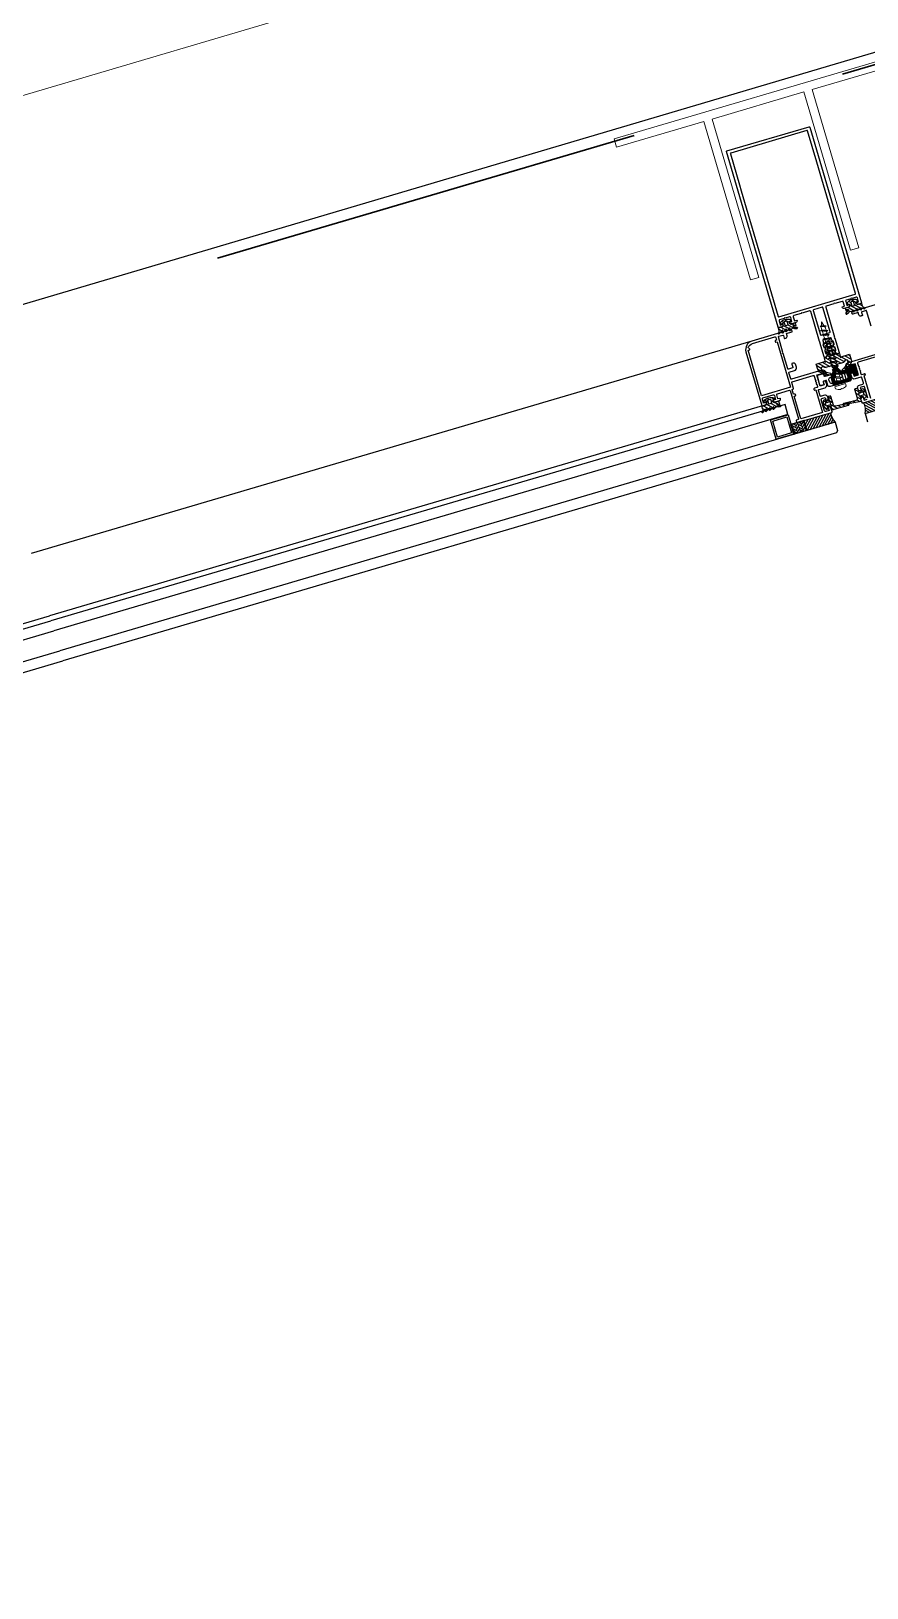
# Model space of a CAD drawing. Header units: millimetres. Extents: x 62878 to 70819, y -67946 to -61850.
# Drawn here: x 64755.7 to 64803.8, y -67038.5 to -66948.9 of the extents above; entities that cross this region are included whole.
import ezdxf

# ---------------------------------------------------------------- set-up
doc = ezdxf.new("R2010")
doc.units = ezdxf.units.MM
doc.linetypes.add('HIDDEN', pattern=[0.375, 0.25, -0.125])
for name, color, linetype, lineweight in [('Dog_dos_yeni', 63, 'Continuous', 5), ('DOGRAMA', 171, 'Continuous', 0), ('DUVAR-yeni', 3, 'Continuous', 30), ('GOR-2', 152, 'Continuous', 20)]:
    doc.layers.add(name, color=color, linetype=linetype, lineweight=lineweight)
pattern_1 = [(151.42666, (64712.52257, -66983.06733), (0.07592747, 0.13941514), [])]

# ---------------------------------------------------------------- blocks, each defined once
blk = doc.blocks.new('a2we')
at = {"lineweight": 5, "ltscale": 0.5}
for p, q in [((-198.11, -420.11), (-197.11, -419.74)), ((-194.92, -421.4), (-198.11, -420.11)), ((-193.92, -421.04), (-198.11, -420.11)), ((-197.57, -417.61), (-196.57, -417.24)), ((-194.16, -418.26), (-197.57, -417.61)), ((-195.16, -418.63), (-197.57, -417.61)), ((-197.11, -419.74), (-197.11, -418.43)), ((-197.11, -419.74), (-193.92, -421.04)), ((-197.11, -419.74), (-193.92, -421.04)), ((-197.11, -422.3), (-197.11, -420.51)), ((-196.89, -417.9), (-197.1, -418.34)), ((-196.01, -415.29), (-196.59, -417.25)), ((-196.57, -417.24), (-194.16, -418.26)), ((-196.01, -415.29), (-195.46, -417.71)), ((-194.16, -418.26), (-195.16, -418.63)), ((-195.16, -418.63), (-194.93, -419.3)), ((-194.92, -420.63), (-194.92, -419.36)), ((-193.92, -421.04), (-194.92, -421.4)), ((-198.11, -422.66), (-197.11, -422.3)), ((-194.92, -423.96), (-198.11, -422.66)), ((-193.92, -423.59), (-198.11, -422.66)), ((-198.11, -425.21), (-197.11, -424.85)), ((-194.92, -426.51), (-198.11, -425.21)), ((-193.92, -426.15), (-198.11, -425.21)), ((-198.11, -427.67), (-197.11, -427.31)), ((-194.92, -428.97), (-198.11, -427.67)), ((-193.92, -428.6), (-198.11, -427.67)), ((-198.11, -429.92), (-197.11, -429.56)), ((-194.92, -431.22), (-198.11, -429.92)), ((-193.92, -430.86), (-198.11, -429.92)), ((-197.11, -422.3), (-193.92, -423.59)), ((-197.11, -422.3), (-193.92, -423.59)), ((-197.11, -424.85), (-197.11, -423.07)), ((-197.11, -424.85), (-193.92, -426.15)), ((-197.11, -424.85), (-193.92, -426.15)), ((-197.11, -427.31), (-197.11, -425.62)), ((-197.11, -427.31), (-193.92, -428.6)), ((-197.11, -427.31), (-193.92, -428.6)), ((-197.11, -429.56), (-197.11, -428.02)), ((-197.11, -429.56), (-193.92, -430.86)), ((-197.11, -429.56), (-193.92, -430.86)), ((-194.92, -423.19), (-194.92, -421.4)), ((-193.92, -423.59), (-194.92, -423.96)), ((-194.92, -425.74), (-194.92, -423.96)), ((-193.92, -426.15), (-194.92, -426.51)), ((-194.92, -428.2), (-194.92, -426.51)), ((-193.92, -428.6), (-194.92, -428.97)), ((-194.92, -430.45), (-194.92, -428.97)), ((-198.11, -432.18), (-197.11, -431.81)), ((-194.92, -433.47), (-198.11, -432.18)), ((-193.92, -433.11), (-198.11, -432.18)), ((-198.11, -434.43), (-197.11, -434.07)), ((-194.92, -435.73), (-198.11, -434.43)), ((-193.92, -435.36), (-198.11, -434.43)), ((-198.11, -436.73), (-197.11, -436.36)), ((-194.92, -438.03), (-198.11, -436.73)), ((-193.92, -437.66), (-198.11, -436.73)), ((-198.11, -439.03), (-197.11, -438.66)), ((-197.11, -431.81), (-197.11, -430.28)), ((-197.11, -431.81), (-193.92, -433.11)), ((-197.11, -431.81), (-193.92, -433.11)), ((-197.11, -434.07), (-197.11, -432.53)), ((-197.11, -434.07), (-193.92, -435.36)), ((-197.11, -434.07), (-193.92, -435.36)), ((-197.11, -436.36), (-197.11, -434.79)), ((-197.11, -436.36), (-193.92, -437.66)), ((-197.11, -436.36), (-193.92, -437.66)), ((-197.11, -438.66), (-197.11, -437.13)), ((-197.11, -438.66), (-193.92, -439.96)), ((-197.11, -438.66), (-193.92, -439.96)), ((-193.92, -430.86), (-194.92, -431.22)), ((-194.92, -432.7), (-194.92, -431.22)), ((-193.92, -433.11), (-194.92, -433.47)), ((-194.92, -434.96), (-194.92, -433.47)), ((-193.92, -435.36), (-194.92, -435.73)), ((-194.92, -437.26), (-194.92, -435.73)), ((-193.92, -437.66), (-194.92, -438.03)), ((-194.92, -439.55), (-194.92, -438.03)), ((-194.92, -440.32), (-198.11, -439.03)), ((-193.92, -439.96), (-198.11, -439.03)), ((-198.11, -441.32), (-197.11, -440.96)), ((-194.92, -442.62), (-198.11, -441.32)), ((-193.92, -442.26), (-198.11, -441.32)), ((-198.11, -443.62), (-197.11, -443.25)), ((-194.92, -444.91), (-198.11, -443.62)), ((-193.92, -444.55), (-198.11, -443.62)), ((-198.11, -445.92), (-197.11, -445.55)), ((-193.92, -446.85), (-198.11, -445.92)), ((-194.92, -447.22), (-198.11, -445.92)), ((-197.11, -447.85), (-198.11, -448.22)), ((-197.11, -440.96), (-197.11, -439.43)), ((-197.11, -440.96), (-193.92, -442.26)), ((-197.11, -443.25), (-197.11, -441.73)), ((-197.11, -443.25), (-193.92, -444.55)), ((-197.11, -445.55), (-197.11, -444.02)), ((-197.11, -445.55), (-193.92, -446.85)), ((-197.11, -445.55), (-193.92, -446.85)), ((-197.11, -447.85), (-197.11, -446.32)), ((-193.92, -449.15), (-197.11, -447.85)), ((-193.92, -439.96), (-194.92, -440.32)), ((-194.92, -441.85), (-194.92, -440.32)), ((-193.92, -442.26), (-194.92, -442.62)), ((-194.92, -444.15), (-194.92, -442.62)), ((-193.92, -444.55), (-194.92, -444.91)), ((-194.92, -446.45), (-194.92, -444.91)), ((-193.92, -446.85), (-194.92, -447.22)), ((-194.92, -448.75), (-194.92, -447.22)), ((-192.8, -453.29), (-199.23, -453.29)), ((-199.23, -454.58), (-199.23, -453.29)), ((-194.92, -449.52), (-198.11, -448.22)), ((-198.11, -448.22), (-193.92, -449.15)), ((-198.11, -450.52), (-197.11, -450.15)), ((-194.92, -451.82), (-198.11, -450.52)), ((-193.92, -451.45), (-198.11, -450.52)), ((-197.11, -450.15), (-197.11, -448.62)), ((-197.11, -450.15), (-193.92, -451.45)), ((-197.11, -453.29), (-197.11, -450.92)), ((-193.92, -449.15), (-194.92, -449.52)), ((-194.92, -451.05), (-194.92, -449.52)), ((-193.92, -451.45), (-194.92, -451.82)), ((-194.92, -453.29), (-194.92, -451.82)), ((-192.8, -454.58), (-192.8, -453.29))]:
    blk.add_line(p, q, dxfattribs=at)
blk.add_lwpolyline([(-196.47, -455.66), (-196.11, -455.4), (-195.92, -455.4), (-195.56, -455.66)], dxfattribs=at)
for centre, radius, start, end in [((-196.91, -418.43), 0.2, 155.32512, 180), ((-195.12, -419.36), 0.2, 0, 19.11162), ((-195.66, -449.53), 6.19, 234.75731, 262.49049), ((-196.37, -449.53), 6.19, 277.50951, 305.24269)]:
    blk.add_arc(centre, radius, start, end, dxfattribs=at)

msp = doc.modelspace()

# ---------------------------------------------------------------- hatches: boundary and pattern name
at = {"layer": 'DOGRAMA', "lineweight": -2}
h = msp.add_hatch(dxfattribs=at)
h.set_pattern_fill('ANSI31', color=256, scale=0.05, angle=343.50578, style=0)
h.set_pattern_definition(pattern_1)
edge = h.paths.add_edge_path()
edge.add_arc((64803.68, -66964.69), 0.1, 196.42666, 236.42666, ccw=False)
edge.add_line((64803.584, -66964.718), (64803.535, -66964.552))
edge.add_line((64803.535, -66964.552), (64803.324, -66964.614))
edge.add_arc((64803.296, -66964.518), 0.1, 196.42666, 286.42666, ccw=False)
edge.add_line((64803.2, -66964.547), (64803.183, -66964.489))
edge.add_line((64803.183, -66964.489), (64803.298, -66964.455))
edge.add_line((64803.298, -66964.455), (64803.269, -66964.359))
edge.add_arc((64803.095, -66964.828), 0.5, 69.55676, 143.29656)
edge.add_line((64802.694, -66964.529), (64802.722, -66964.625))
edge.add_line((64802.722, -66964.625), (64802.837, -66964.591))
edge.add_line((64802.837, -66964.591), (64802.854, -66964.648))
edge.add_arc((64802.758, -66964.677), 0.1, -73.57334, 16.42666, ccw=False)
edge.add_line((64802.787, -66964.773), (64802.576, -66964.835))
edge.add_line((64802.576, -66964.835), (64802.621, -66964.988))
edge.add_line((64802.621, -66964.988), (64802.659, -66964.977))
edge.add_arc((64802.64, -66964.914), 0.065, 286.42666, 354.83599)
edge.add_arc((64802.738, -66964.923), 0.0327, -19.00362, 174.83599, ccw=False)
edge.add_arc((64802.538, -66964.857), 0.242, 296.11735, 341.62413, ccw=False)
edge.add_arc((64802.661, -66965.122), 0.05, 107.94126, 285.4545)
edge.add_arc((64802.509, -66964.837), 0.372, 296.27516, 332.92668)
edge.add_arc((64802.857, -66965.018), 0.02, 76.42666, 144.81232, ccw=False)
edge.add_line((64802.861, -66964.999), (64803.075, -66965.05))
edge.add_arc((64803.079, -66965.036), 0.015, 256.42666, 416.42666)
edge.add_line((64803.087, -66965.023), (64802.984, -66964.955))
edge.add_arc((64802.996, -66964.938), 0.02, 76.42666, 236.42666, ccw=False)
edge.add_line((64803, -66964.919), (64803.286, -66964.988))
edge.add_arc((64803.29, -66964.973), 0.015, 256.42666, 416.42666)
edge.add_line((64803.298, -66964.961), (64803.195, -66964.893))
edge.add_arc((64803.207, -66964.876), 0.02, 76.42666, 236.42666, ccw=False)
edge.add_line((64803.211, -66964.857), (64803.497, -66964.926))
edge.add_arc((64803.501, -66964.911), 0.015, 256.42666, 416.42666)
edge.add_line((64803.509, -66964.899), (64803.406, -66964.831))
edge.add_arc((64803.418, -66964.814), 0.02, 76.42666, 236.42666, ccw=False)
edge.add_line((64803.422, -66964.795), (64803.708, -66964.864))
edge.add_arc((64803.712, -66964.849), 0.015, 256.42666, 416.42666)
edge.add_line((64803.72, -66964.837), (64803.624, -66964.773))
edge = h.paths.add_edge_path(flags=16)
edge.add_line((64802.914, -66964.499), (64802.97, -66964.687))
edge.add_arc((64802.999, -66964.679), 0.03, 196.42666, 286.42666)
edge.add_line((64803.007, -66964.707), (64803.103, -66964.679))
edge.add_arc((64803.095, -66964.65), 0.03, 286.42666, 376.42666)
edge.add_line((64803.123, -66964.642), (64803.068, -66964.453))
edge.add_arc((64803.039, -66964.462), 0.03, 16.42666, 98.66022)
edge.add_arc((64803.095, -66964.828), 0.4, 98.66022, 114.19309)
edge.add_arc((64802.943, -66964.49), 0.03, 114.19309, 196.42666)
h = msp.add_hatch(dxfattribs=at)
h.set_pattern_fill('ANSI31', color=256, scale=0.05, angle=343.50578, style=0)
h.set_pattern_definition(pattern_1)
edge = h.paths.add_edge_path()
edge.add_arc((64798.692, -66966.16), 0.1, 336.42666, 376.42666)
edge.add_line((64798.788, -66966.132), (64798.739, -66965.966))
edge.add_line((64798.739, -66965.966), (64798.95, -66965.904))
edge.add_arc((64798.922, -66965.808), 0.1, 286.42666, 376.42666)
edge.add_line((64799.018, -66965.779), (64799.001, -66965.722))
edge.add_line((64799.001, -66965.722), (64798.886, -66965.756))
edge.add_line((64798.886, -66965.756), (64798.857, -66965.66))
edge.add_arc((64799.258, -66965.959), 0.5, 69.55676, 143.29656, ccw=False)
edge.add_line((64799.433, -66965.49), (64799.461, -66965.586))
edge.add_line((64799.461, -66965.586), (64799.346, -66965.62))
edge.add_line((64799.346, -66965.62), (64799.363, -66965.678))
edge.add_arc((64799.459, -66965.649), 0.1, 196.42666, 286.42666)
edge.add_line((64799.487, -66965.745), (64799.698, -66965.683))
edge.add_line((64799.698, -66965.683), (64799.743, -66965.836))
edge.add_line((64799.743, -66965.836), (64799.705, -66965.847))
edge.add_arc((64799.687, -66965.785), 0.065, 218.01732, 286.42666, ccw=False)
edge.add_arc((64799.61, -66965.845), 0.0327, 38.01732, 231.85694)
edge.add_arc((64799.742, -66965.682), 0.242, 231.22919, 276.73596)
edge.add_arc((64799.783, -66965.971), 0.05, -72.60118, 104.91205, ccw=False)
edge.add_arc((64799.755, -66965.649), 0.372, 239.92664, 276.57816, ccw=False)
edge.add_arc((64799.561, -66965.99), 0.02, 68.041, 136.42666)
edge.add_line((64799.547, -66965.976), (64799.395, -66966.135))
edge.add_arc((64799.384, -66966.125), 0.015, 156.42666, 316.42666, ccw=False)
edge.add_line((64799.371, -66966.119), (64799.42, -66966.006))
edge.add_arc((64799.402, -66965.998), 0.02, 336.42666, 496.42666)
edge.add_line((64799.387, -66965.984), (64799.184, -66966.197))
edge.add_arc((64799.173, -66966.187), 0.015, 156.42666, 316.42666, ccw=False)
edge.add_line((64799.16, -66966.181), (64799.209, -66966.068))
edge.add_arc((64799.191, -66966.06), 0.02, 336.42666, 496.42666)
edge.add_line((64799.176, -66966.046), (64798.973, -66966.26))
edge.add_arc((64798.962, -66966.249), 0.015, 156.42666, 316.42666, ccw=False)
edge.add_line((64798.949, -66966.243), (64798.998, -66966.13))
edge.add_arc((64798.98, -66966.122), 0.02, 336.42666, 496.42666)
edge.add_line((64798.965, -66966.109), (64798.762, -66966.322))
edge.add_arc((64798.751, -66966.311), 0.015, 156.42666, 316.42666, ccw=False)
edge.add_line((64798.738, -66966.305), (64798.784, -66966.2))
edge = h.paths.add_edge_path(flags=16)
edge.add_line((64799.231, -66965.585), (64799.287, -66965.773))
edge.add_arc((64799.258, -66965.782), 0.03, -73.57334, 16.42666, ccw=False)
edge.add_line((64799.266, -66965.81), (64799.171, -66965.839))
edge.add_arc((64799.162, -66965.81), 0.03, 196.42666, 286.42666, ccw=False)
edge.add_line((64799.133, -66965.818), (64799.078, -66965.63))
edge.add_arc((64799.106, -66965.621), 0.03, 114.19309, 196.42666, ccw=False)
edge.add_arc((64799.258, -66965.959), 0.4, 98.66022, 114.19309, ccw=False)
edge.add_arc((64799.202, -66965.593), 0.03, 16.42666, 98.66022, ccw=False)
h = msp.add_hatch(dxfattribs=at)
h.set_pattern_fill('ANSI31', color=256, scale=0.05, angle=343.50578, style=0)
h.set_pattern_definition(pattern_1)
edge = h.paths.add_edge_path(flags=16)
edge.add_arc((64801.601, -66966.94), 0.05, 106.42666, 196.42666, ccw=False)
edge.add_line((64801.587, -66966.892), (64801.645, -66966.875))
edge.add_arc((64801.659, -66966.923), 0.05, 16.42666, 106.42666, ccw=False)
edge.add_line((64801.707, -66966.909), (64801.77, -66967.125))
edge.add_line((64801.77, -66967.125), (64801.617, -66967.17))
edge.add_line((64801.617, -66967.17), (64801.553, -66966.954))
h.paths.add_polyline_path([(64801.659, -66967.314), (64801.813, -66967.269), (64801.891, -66967.532), (64801.737, -66967.578)], flags=16)
edge = h.paths.add_edge_path()
edge.add_arc((64801.72, -66966.919), 0.2, 16.42666, 86.99288, ccw=False)
edge.add_line((64801.912, -66966.863), (64801.928, -66966.917))
edge.add_line((64801.928, -66966.917), (64801.87, -66966.934))
edge.add_line((64801.87, -66966.934), (64801.907, -66967.057))
edge.add_line((64801.907, -66967.057), (64801.945, -66967.078))
edge.add_arc((64801.897, -66967.165), 0.1, 16.42666, 61.42666, ccw=False)
edge.add_line((64801.993, -66967.137), (64802.03, -66967.262))
edge.add_line((64802.03, -66967.262), (64801.972, -66967.279))
edge.add_line((64801.972, -66967.279), (64802.009, -66967.402))
edge.add_line((64802.009, -66967.402), (64802.147, -66967.478))
edge.add_line((64802.147, -66967.478), (64802.251, -66967.447))
edge.add_line((64802.251, -66967.447), (64802.322, -66967.687))
edge.add_line((64802.322, -66967.687), (64802.356, -66967.625))
edge.add_line((64802.356, -66967.625), (64802.835, -66967.483))
edge.add_line((64802.835, -66967.483), (64802.928, -66967.797))
edge.add_arc((64802.64, -66967.882), 0.3, -43.57334, 16.42666, ccw=False)
edge.add_line((64802.857, -66968.088), (64802.519, -66968.444))
edge.add_arc((64802.497, -66968.424), 0.03, 226.42666, 316.42666, ccw=False)
edge.add_line((64802.476, -66968.445), (64802.433, -66968.404))
edge.add_arc((64802.453, -66968.382), 0.03, 136.42666, 226.42666, ccw=False)
edge.add_line((64802.432, -66968.362), (64802.699, -66968.081))
edge.add_arc((64802.554, -66967.943), 0.2, 316.42666, 378.34626)
edge.add_arc((64802.646, -66967.904), 0.1, 13.71181, 166.42666)
edge.add_arc((64802.452, -66967.857), 0.1, 286.42666, 346.42666, ccw=False)
edge.add_line((64802.48, -66967.953), (64802.167, -66968.045))
edge.add_arc((64802.181, -66968.093), 0.05, 106.42666, 196.42666)
edge.add_line((64802.133, -66968.107), (64802.147, -66968.155))
edge.add_arc((64802.099, -66968.169), 0.05, -73.57334, 16.42666, ccw=False)
edge.add_line((64802.113, -66968.217), (64801.922, -66968.274))
edge.add_arc((64801.907, -66968.226), 0.05, 196.42666, 286.42666, ccw=False)
edge.add_line((64801.859, -66968.24), (64801.845, -66968.192))
edge.add_arc((64801.797, -66968.206), 0.05, 16.42666, 106.42666)
edge.add_line((64801.783, -66968.158), (64801.47, -66968.251))
edge.add_arc((64801.441, -66968.155), 0.1, 226.42666, 286.42666, ccw=False)
edge.add_arc((64801.304, -66968.3), 0.1, 46.42666, 199.14151)
edge.add_arc((64801.403, -66968.282), 0.2, 194.50706, 256.42666)
edge.add_line((64801.356, -66968.477), (64801.732, -66968.568))
edge.add_arc((64801.725, -66968.597), 0.03, -13.57334, 76.42666, ccw=False)
edge.add_line((64801.754, -66968.604), (64801.74, -66968.662))
edge.add_arc((64801.711, -66968.655), 0.03, 256.42666, 346.42666, ccw=False)
edge.add_line((64801.704, -66968.684), (64801.227, -66968.569))
edge.add_arc((64801.297, -66968.278), 0.3, 196.42666, 256.42666, ccw=False)
edge.add_line((64801.009, -66968.362), (64800.917, -66968.049))
edge.add_line((64800.917, -66968.049), (64801.396, -66967.908))
edge.add_line((64801.396, -66967.908), (64801.459, -66967.941))
edge.add_line((64801.459, -66967.941), (64801.388, -66967.702))
edge.add_line((64801.388, -66967.702), (64801.492, -66967.671))
edge.add_line((64801.492, -66967.671), (64801.567, -66967.532))
edge.add_line((64801.567, -66967.532), (64801.531, -66967.409))
edge.add_line((64801.531, -66967.409), (64801.473, -66967.426))
edge.add_line((64801.473, -66967.426), (64801.437, -66967.301))
edge.add_arc((64801.533, -66967.273), 0.1, 151.42666, 196.42666, ccw=False)
edge.add_line((64801.445, -66967.225), (64801.465, -66967.187))
edge.add_line((64801.465, -66967.187), (64801.429, -66967.064))
edge.add_line((64801.429, -66967.064), (64801.372, -66967.081))
edge.add_line((64801.372, -66967.081), (64801.356, -66967.027))
edge.add_arc((64801.548, -66966.97), 0.2, 125.86044, 196.42666, ccw=False)
edge.add_arc((64801.706, -66967.189), 0.47, 86.99288, 125.86044, ccw=False)
at = {"layer": 'DOGRAMA', "lineweight": -2, "ltscale": 5}
h = msp.add_hatch(dxfattribs=at)
h.set_pattern_fill('ANSI31', color=256, scale=0.015, angle=343.50578, style=0)
h.set_pattern_definition([(151.42666, (64712.52257, -66983.067326), (0.022778242, 0.041824542), [])])
edge = h.paths.add_edge_path(flags=16)
edge.add_line((64802.089, -66968.442), (64802.063, -66968.45))
edge.add_arc((64802.072, -66968.479), 0.03, 106.42666, 166.42666)
edge.add_line((64802.043, -66968.471), (64801.982, -66968.725))
edge.add_arc((64801.884, -66968.701), 0.1, 318.5677, 346.42666, ccw=False)
edge.add_arc((64802.034, -66968.833), 0.1, 138.5677, 196.42666)
edge.add_line((64801.938, -66968.862), (64801.995, -66969.054))
edge.add_arc((64802.043, -66969.04), 0.05, 196.42666, 286.42666)
edge.add_line((64802.057, -66969.088), (64802.681, -66968.904))
edge.add_arc((64802.652, -66968.808), 0.1, 286.42666, 376.42666)
edge.add_line((64802.748, -66968.78), (64802.706, -66968.636))
edge.add_arc((64802.61, -66968.664), 0.1, 16.42666, 106.42666)
edge.add_line((64802.581, -66968.568), (64802.379, -66968.628))
edge.add_arc((64802.351, -66968.532), 0.1, 226.42666, 286.42666, ccw=False)
edge.add_line((64802.282, -66968.604), (64802.119, -66968.449))
edge.add_arc((64802.098, -66968.471), 0.03, 46.42666, 106.42666)
edge = h.paths.add_edge_path()
edge.add_line((64802.878, -66968.585), (64803.027, -66968.541))
edge.add_arc((64803.036, -66968.57), 0.03, 16.42666, 106.42666, ccw=False)
edge.add_line((64803.064, -66968.561), (64803.104, -66968.695))
edge.add_arc((64803.133, -66968.687), 0.03, 196.42666, 286.42666)
edge.add_line((64803.141, -66968.716), (64803.275, -66968.676))
edge.add_arc((64803.261, -66968.628), 0.05, 286.42666, 376.42666)
edge.add_line((64803.309, -66968.614), (64803.158, -66968.101))
edge.add_arc((64803.11, -66968.115), 0.05, 16.42666, 106.42666)
edge.add_line((64803.096, -66968.067), (64802.837, -66968.143))
edge.add_arc((64802.851, -66968.191), 0.05, 106.42666, 196.42666)
edge.add_line((64802.803, -66968.205), (64802.827, -66968.287))
edge.add_arc((64802.779, -66968.301), 0.05, -73.57334, 16.42666, ccw=False)
edge.add_line((64802.793, -66968.349), (64802.419, -66968.459))
edge.add_arc((64802.391, -66968.363), 0.1, 226.42666, 286.42666, ccw=False)
edge.add_line((64802.322, -66968.436), (64802.159, -66968.281))
edge.add_arc((64802.139, -66968.302), 0.03, 46.42666, 106.42666)
edge.add_line((64802.13, -66968.274), (64801.938, -66968.33))
edge.add_arc((64801.946, -66968.359), 0.03, 106.42666, 166.42666)
edge.add_line((64801.917, -66968.352), (64801.854, -66968.614))
edge.add_arc((64801.757, -66968.591), 0.1, 315.93799, 346.42666, ccw=False)
edge.add_arc((64801.972, -66968.8), 0.2, 135.93799, 196.42666)
edge.add_line((64801.78, -66968.856), (64801.879, -66969.192))
edge.add_arc((64801.975, -66969.164), 0.1, 196.42666, 286.42666)
edge.add_line((64802.004, -66969.26), (64802.263, -66969.183))
edge.add_line((64802.263, -66969.183), (64802.283, -66969.146))
edge.add_line((64802.283, -66969.146), (64802.32, -66969.166))
edge.add_line((64802.32, -66969.166), (64802.867, -66969.005))
edge.add_arc((64802.839, -66968.909), 0.1, 286.42666, 376.42666)
edge.add_line((64802.934, -66968.881), (64802.858, -66968.622))
edge.add_arc((64802.887, -66968.613), 0.03, 106.42666, 196.42666, ccw=False)
at = {"layer": 'DOGRAMA', "lineweight": -2}
h = msp.add_hatch(dxfattribs=at)
h.set_pattern_fill('ANSI31', color=256, scale=0.05, angle=343.50578, style=0)
h.set_pattern_definition(pattern_1)
edge = h.paths.add_edge_path(flags=16)
edge.add_arc((64804.01, -66969.624), 0.668, 189.55098, 203.30234)
edge.add_line((64803.396, -66969.888), (64803.669, -66969.807))
edge.add_line((64803.669, -66969.807), (64803.624, -66969.654))
edge.add_line((64803.624, -66969.654), (64803.351, -66969.735))
edge = h.paths.add_edge_path()
edge.add_line((64803.177, -66969.457), (64803.283, -66969.426))
edge.add_line((64803.283, -66969.426), (64803.351, -66969.656))
edge.add_line((64803.351, -66969.656), (64803.533, -66969.603))
edge.add_line((64803.533, -66969.603), (64803.499, -66969.487))
edge.add_line((64803.499, -66969.487), (64803.595, -66969.459))
edge.add_arc((64803.346, -66969.824), 0.442, -22.88099, 55.73431, ccw=False)
edge.add_line((64803.753, -66969.996), (64803.657, -66970.025))
edge.add_line((64803.657, -66970.025), (64803.623, -66969.909))
edge.add_line((64803.623, -66969.909), (64803.441, -66969.963))
edge.add_line((64803.441, -66969.963), (64803.509, -66970.193))
edge.add_line((64803.509, -66970.193), (64802.547, -66970.384))
edge.add_arc((64802.533, -66970.336), 0.05, 113.1365, 286.42666, ccw=False)
edge.add_line((64802.513, -66970.29), (64803.225, -66970.127))
edge.add_arc((64803.191, -66970.033), 0.1, 290.00139, 376.42666)
edge.add_line((64803.287, -66970.005), (64803.144, -66969.519))
edge.add_arc((64803.192, -66969.505), 0.05, 106.42666, 196.42666, ccw=False)
h = msp.add_hatch(dxfattribs=at)
h.set_pattern_fill('ANSI31', color=256, scale=0.05, angle=343.50578, style=0)
h.set_pattern_definition(pattern_1)
edge = h.paths.add_edge_path(flags=16)
edge.add_arc((64798.313, -66970.464), 0.4, 94.8897, 117.96362, ccw=False)
edge.add_line((64798.279, -66970.065), (64798.351, -66970.307))
edge.add_line((64798.351, -66970.307), (64798.197, -66970.352))
edge.add_line((64798.197, -66970.352), (64798.126, -66970.11))
edge = h.paths.add_edge_path()
edge.add_arc((64798.313, -66970.464), 0.5, 69.55676, 143.29656, ccw=False)
edge.add_line((64798.488, -66969.995), (64798.516, -66970.091))
edge.add_line((64798.516, -66970.091), (64798.401, -66970.125))
edge.add_line((64798.401, -66970.125), (64798.418, -66970.183))
edge.add_arc((64798.514, -66970.154), 0.1, 196.42666, 286.42666)
edge.add_line((64798.542, -66970.25), (64798.753, -66970.188))
edge.add_line((64798.753, -66970.188), (64798.804, -66970.361))
edge.add_line((64798.804, -66970.361), (64798.767, -66970.372))
edge.add_arc((64798.748, -66970.309), 0.065, 218.01732, 286.42666, ccw=False)
edge.add_arc((64798.671, -66970.37), 0.0327, 38.01732, 231.85694)
edge.add_arc((64798.749, -66970.222), 0.199, 240.51044, 290.77634)
edge.add_arc((64798.833, -66970.457), 0.05, -72.60118, 104.91205, ccw=False)
edge.add_arc((64798.751, -66970.196), 0.323, 248.041, 287.36731, ccw=False)
edge.add_arc((64798.623, -66970.514), 0.02, 68.041, 136.42666)
edge.add_line((64798.608, -66970.5), (64798.457, -66970.66))
edge.add_arc((64798.446, -66970.649), 0.015, 156.42666, 316.42666, ccw=False)
edge.add_line((64798.432, -66970.643), (64798.481, -66970.531))
edge.add_arc((64798.463, -66970.523), 0.02, 336.42666, 496.42666)
edge.add_line((64798.448, -66970.509), (64798.245, -66970.722))
edge.add_arc((64798.235, -66970.712), 0.015, 156.42666, 316.42666, ccw=False)
edge.add_line((64798.221, -66970.706), (64798.27, -66970.593))
edge.add_arc((64798.252, -66970.585), 0.02, 336.42666, 496.42666)
edge.add_line((64798.237, -66970.571), (64798.034, -66970.784))
edge.add_arc((64798.024, -66970.774), 0.015, 156.42666, 316.42666, ccw=False)
edge.add_line((64798.01, -66970.768), (64798.059, -66970.655))
edge.add_arc((64798.041, -66970.647), 0.02, 336.42666, 496.42666)
edge.add_line((64798.026, -66970.633), (64797.823, -66970.846))
edge.add_arc((64797.813, -66970.836), 0.015, 156.42666, 316.42666, ccw=False)
edge.add_line((64797.799, -66970.83), (64797.845, -66970.725))
edge.add_arc((64797.753, -66970.685), 0.1, 336.42666, 376.42666)
edge.add_line((64797.849, -66970.657), (64797.794, -66970.471))
edge.add_line((64797.794, -66970.471), (64798.005, -66970.409))
edge.add_arc((64797.977, -66970.313), 0.1, 286.42666, 376.42666)
edge.add_line((64798.073, -66970.284), (64798.056, -66970.227))
edge.add_line((64798.056, -66970.227), (64797.941, -66970.261))
edge.add_line((64797.941, -66970.261), (64797.913, -66970.165))
h = msp.add_hatch(dxfattribs=at)
h.set_pattern_fill('ANSI31', color=256, scale=0.05, angle=343.50578, style=0)
h.set_pattern_definition(pattern_1)
edge = h.paths.add_edge_path(flags=16)
edge.add_arc((64802.098, -66970.187), 0.668, 189.55098, 203.30234)
edge.add_line((64801.484, -66970.452), (64801.758, -66970.371))
edge.add_line((64801.758, -66970.371), (64801.713, -66970.217))
edge.add_line((64801.713, -66970.217), (64801.439, -66970.298))
edge = h.paths.add_edge_path()
edge.add_line((64801.699, -66969.888), (64801.593, -66969.919))
edge.add_line((64801.593, -66969.919), (64801.661, -66970.149))
edge.add_line((64801.661, -66970.149), (64801.479, -66970.203))
edge.add_line((64801.479, -66970.203), (64801.445, -66970.088))
edge.add_line((64801.445, -66970.088), (64801.349, -66970.116))
edge.add_arc((64801.756, -66970.288), 0.442, 157.11901, 235.73431)
edge.add_line((64801.507, -66970.653), (64801.603, -66970.625))
edge.add_line((64801.603, -66970.625), (64801.569, -66970.51))
edge.add_line((64801.569, -66970.51), (64801.752, -66970.456))
edge.add_line((64801.752, -66970.456), (64801.82, -66970.686))
edge.add_line((64801.82, -66970.686), (64802.781, -66970.412))
edge.add_arc((64802.767, -66970.364), 0.05, 286.42666, 459.71682)
edge.add_line((64802.758, -66970.315), (64802.022, -66970.476))
edge.add_arc((64802, -66970.379), 0.1, 196.42666, 282.85193, ccw=False)
edge.add_line((64801.904, -66970.407), (64801.761, -66969.922))
edge.add_arc((64801.713, -66969.936), 0.05, 16.42666, 106.42666)
h = msp.add_hatch(dxfattribs=at)
h.set_pattern_fill('ANSI31', color=256, scale=0.04, angle=343.50578, style=0)
h.set_pattern_definition([(151.42666, (64731.99398, -66977.32673), (0.06074198, 0.11153211), [])])
h.paths.add_polyline_path([(64804.944, -66969.934, -0.414214), (64804.91, -66969.916), (64803.661, -66970.284, -0.153231), (64803.735, -66970.888), (64805.106, -66970.484)])
h.paths.add_polyline_path([(64805.202, -66969.83), (64804.963, -66969.9, -0.414214), (64804.944, -66969.934), (64805.106, -66970.484), (64805.372, -66970.405)])
h = msp.add_hatch(dxfattribs=at)
h.set_pattern_fill('AR-HBONE', color=256, scale=0.03, angle=343.50578, style=0)
h.set_pattern_definition([(151.42666, (64607.93641, -66990.64487), (-0.04799068, 0.16277867), [0.36, -0.12]), (61.42666, (64607.83102, -66990.58747), (-0.04799068, 0.16277867), [0.36, -0.12])])
h.paths.add_polyline_path([(64799.7, -66971.452), (64799.46, -66971.523), (64799.629, -66972.098), (64800.371, -66971.88), (64800.202, -66971.304)])
h = msp.add_hatch(dxfattribs=at)
h.set_pattern_fill('ANSI31', color=256, scale=0.04, angle=343.50578, style=0)
h.set_pattern_definition([(61.42666, (64482.09487, -67051.0024), (-0.11153211, 0.06074198), [])])
h.paths.add_polyline_path([(64800.475, -66971.252, 0.414214), (64800.493, -66971.218), (64801.743, -66970.85, 0.153231), (64802.008, -66971.397), (64800.637, -66971.801)])
h.paths.add_polyline_path([(64800.202, -66971.304), (64800.441, -66971.234, 0.414214), (64800.475, -66971.252), (64800.637, -66971.801), (64800.371, -66971.88)])

# ---------------------------------------------------------------- linework, layer by layer
msp.add_lwpolyline([(68896.021, -63031.435), (69030.259, -63071.184), (69185.279, -62547.653), (68892.999, -62461.107, 1.044368), (68063.198, -62298.73, 0.204375), (63106.96, -62494.783, 0.353953), (62932.94, -62997.825), (63753.185, -65779.598), (64154.954, -67142.153), (65336.723, -66792.622), (65336.7, -66829.112), (65270.535, -66829.071, 0.626789), (65270.199, -67369.071), (65531.845, -67369.234, 0.926242), (66130.088, -67369.606), (66391.733, -67369.769, 0.626743), (66392.069, -66829.769), (66326.147, -66829.728), (66326.17, -66793.238), (67506.156, -67144.128), (68467.025, -63899.086), (68625.204, -63946.037), (68896.024, -63031.423)], format="xyb")
at = {"layer": 'Dog_dos_yeni'}
msp.add_lwpolyline([(64789.278, -66955.091), (64805.584, -66950.284), (64805.725, -66950.764), (64800.689, -66952.248), (64803.376, -66961.361), (64802.896, -66961.502), (64800.21, -66952.39), (64794.934, -66953.945), (64797.621, -66963.057), (64797.141, -66963.199), (64794.455, -66954.086), (64789.419, -66955.571), (64789.278, -66955.091)], close=True, dxfattribs=at)
at = {"layer": 'DOGRAMA', "lineweight": -2}
for p, q in [((64803.735, -66970.888), (64853.291, -66956.278)), ((64797.211, -66966.723), (64755.722, -66978.955)), ((64797.817, -66970.443), (64756.779, -66982.542)), ((64799.12, -66970.372), (64756.864, -66982.83)), ((64799.29, -66970.947), (64799.12, -66970.372)), ((64799.29, -66970.947), (64757.034, -66983.405)), ((64802.008, -66971.397), (64757.373, -66984.556)), ((64800.202, -66971.304), (64799.46, -66971.523)), ((64800.202, -66971.304), (64800.371, -66971.88)), ((64800.202, -66971.304), (64800.371, -66971.88)), ((64802.008, -66971.397), (64802.15, -66971.877)), ((64803.735, -66970.888), (64803.876, -66971.368)), ((64802.082, -66972.001), (64757.543, -66985.132)), ((64799.629, -66972.098), (64799.46, -66971.523)), ((64802.15, -66971.877), (64802.082, -66972.001)), ((64709.683, -66996.729), (64756.861, -66982.82)), ((64710.817, -66996.082), (64756.776, -66982.532)), ((64709.853, -66997.305), (64757.031, -66983.396)), ((64707.814, -66999.157), (64757.37, -66984.547)), ((64708.079, -66999.704), (64757.54, -66985.122))]:
    msp.add_line(p, q, dxfattribs=at)
at = {"layer": 'DOGRAMA', "lineweight": -2, "ltscale": 0.5}
for points in [[(64799.812, -66965.539, -0.414214), (64799.744, -66965.663), (64799.505, -66965.734, -0.414214), (64799.38, -66965.666), (64799.375, -66965.647), (64799.519, -66965.605), (64799.448, -66965.365, 0.414214), (64799.386, -66965.331), (64799.127, -66965.407), (64799.09, -66965.387), (64799.069, -66965.424), (64798.81, -66965.501, 0.414214), (64798.776, -66965.563), (64798.847, -66965.803), (64798.991, -66965.76), (64798.997, -66965.779, -0.414214), (64798.929, -66965.903), (64798.766, -66965.952, -0.414214), (64798.729, -66965.931), (64795.748, -66955.821, -0.414214), (64795.768, -66955.784), (64800.507, -66954.387, -0.414214), (64800.544, -66954.408), (64803.525, -66964.517, -0.414214), (64803.504, -66964.555), (64803.341, -66964.603, -0.414214), (64803.217, -66964.535), (64803.211, -66964.516), (64803.355, -66964.473), (64803.285, -66964.234, 0.414214), (64803.222, -66964.2), (64802.964, -66964.276), (64802.926, -66964.256), (64802.906, -66964.293), (64802.647, -66964.369, 0.414214), (64802.613, -66964.432), (64802.684, -66964.671), (64802.828, -66964.629), (64802.833, -66964.648, -0.414214), (64802.766, -66964.772), (64802.526, -66964.843, -0.414214), (64802.402, -66964.775), (64802.396, -66964.756), (64802.54, -66964.714), (64802.469, -66964.474, 0.414214), (64802.407, -66964.44), (64801.979, -66964.567), (64801.941, -66964.546), (64801.921, -66964.584), (64801.496, -66964.709, 0.414214), (64801.462, -66964.771), (64801.971, -66966.497), (64801.951, -66966.535), (64801.988, -66966.555), (64802.231, -66967.38, -0.414214), (64802.198, -66967.442), (64802.169, -66967.45, -0.198912), (64802.131, -66967.446), (64802.044, -66967.398, -0.198912), (64802.019, -66967.369), (64801.997, -66967.293), (64802.026, -66967.284, 0.414214), (64802.046, -66967.247), (64801.998, -66967.084), (64801.942, -66967.053, -0.198912), (64801.918, -66967.023), (64801.895, -66966.947), (64801.924, -66966.939, 0.414214), (64801.944, -66966.902), (64801.896, -66966.738), (64801.84, -66966.708, -0.198912), (64801.816, -66966.678), (64801.779, -66966.554, 0.414214), (64801.742, -66966.534), (64801.32, -66966.658, 0.414214), (64801.3, -66966.695), (64801.336, -66966.819, -0.198912), (64801.332, -66966.857), (64801.302, -66966.914), (64801.35, -66967.077, 0.414214), (64801.387, -66967.097), (64801.416, -66967.089), (64801.438, -66967.165, -0.198912), (64801.434, -66967.203), (64801.403, -66967.259), (64801.451, -66967.422, 0.414214), (64801.489, -66967.442), (64801.517, -66967.434), (64801.54, -66967.51, -0.198912), (64801.536, -66967.548), (64801.488, -66967.636, -0.198912), (64801.458, -66967.66), (64801.43, -66967.668, -0.414214), (64801.368, -66967.634), (64801.125, -66966.81), (64801.145, -66966.772), (64801.108, -66966.752), (64800.599, -66965.025, 0.414214), (64800.537, -66964.992), (64800.112, -66965.117), (64800.074, -66965.097), (64800.054, -66965.134), (64799.626, -66965.26, 0.414214), (64799.592, -66965.322), (64799.662, -66965.562), (64799.806, -66965.52)], [(64801.05, -66956.76), (64800.951, -66956.425), (64800.422, -66954.631, 0.414214), (64800.385, -66954.611), (64795.992, -66955.906, 0.414214), (64795.972, -66955.943), (64796.5, -66957.737), (64796.599, -66958.073), (64798.732, -66965.305, 0.414214), (64798.769, -66965.325), (64803.162, -66964.03, 0.414214), (64803.182, -66963.993)], [(64798.015, -66970.26), (64797.889, -66970.297), (64797.818, -66970.057, -0.414214), (64797.852, -66969.995), (64798.447, -66969.82, -0.414214), (64798.509, -66969.854), (64798.58, -66970.093), (64798.453, -66970.131, 0.668097), (64798.448, -66970.183), (64798.519, -66970.221, 0.198962), (64798.557, -66970.225), (64798.796, -66970.154, 0.372839), (64798.867, -66970.044, 0.45685), (64798.829, -66970.02), (64798.714, -66970.054), (64798.646, -66969.824, -0.414214), (64798.68, -66969.761), (64799.37, -66969.558, -0.414214), (64799.408, -66969.578), (64799.888, -66971.209, -0.414214), (64799.868, -66971.246), (64799.782, -66971.271, 0.414214), (64799.762, -66971.309), (64799.787, -66971.395, 0.414214), (64799.824, -66971.415), (64801.81, -66970.83, 0.414214), (64801.83, -66970.793), (64801.765, -66970.573, 0.198962), (64801.741, -66970.543), (64801.645, -66970.515, 0.668048), (64801.602, -66970.55), (64801.652, -66970.72), (64801.46, -66970.777, -0.414214), (64801.398, -66970.743), (64801.209, -66970.1, -0.414214), (64801.243, -66970.038), (64801.434, -66969.981), (64801.485, -66970.152, 0.668048), (64801.54, -66970.158), (64801.605, -66970.082, 0.19911), (64801.609, -66970.044), (64801.578, -66969.939, 0.414214), (64801.404, -66969.844), (64801.203, -66969.904, -0.414214), (64801.141, -66969.87), (64801.053, -66969.573, -0.414214), (64801.087, -66969.51), (64801.423, -66969.411, 0.414214), (64801.524, -66969.225), (64801.476, -66969.062, 0.414214), (64801.414, -66969.028), (64801.337, -66969.051, 0.414214), (64801.324, -66969.076), (64801.375, -66969.248), (64801.135, -66969.319), (64800.945, -66968.676), (64801.329, -66968.563), (64801.357, -66968.659, 0.414214), (64801.42, -66968.693), (64801.468, -66968.679, 0.414214), (64801.501, -66968.617), (64801.479, -66968.54, 0.414214), (64801.23, -66968.405), (64799.485, -66968.919, -0.414214), (64799.447, -66968.899), (64799.344, -66968.549, -0.414214), (64799.364, -66968.512), (64799.671, -66968.421, 0.414214), (64799.773, -66968.235), (64799.722, -66968.062, 0.414214), (64799.598, -66967.995), (64799.579, -66968), (64799.531, -66968.015, 0.414214), (64799.51, -66968.052), (64799.564, -66968.234, -0.414214), (64799.544, -66968.271), (64799.314, -66968.339, -0.414214), (64799.276, -66968.319), (64799.015, -66967.432), (64798.977, -66967.411), (64798.998, -66967.374), (64798.736, -66966.487, -0.414214), (64798.756, -66966.45), (64798.987, -66966.382, -0.414214), (64799.024, -66966.402), (64799.069, -66966.555, 0.414214), (64799.106, -66966.576), (64799.154, -66966.562), (64799.174, -66966.556, 0.414214), (64799.241, -66966.432), (64799.2, -66966.293), (64799.507, -66966.202, 0.414214), (64799.527, -66966.165), (64799.522, -66966.146, 0.414214), (64799.398, -66966.078), (64797.211, -66966.723, 0.414214), (64796.872, -66967.344), (64797.78, -66970.423, 0.414214), (64797.817, -66970.443), (64797.98, -66970.395, 0.19911), (64798.01, -66970.371), (64798.048, -66970.3, 0.668097)], [(64801.478, -66968.997), (64801.329, -66969.041, 0.414214), (64801.309, -66969.079), (64801.349, -66969.213, -0.414214), (64801.328, -66969.25), (64801.194, -66969.29, -0.414214), (64801.132, -66969.256), (64800.981, -66968.743, -0.414214), (64801.015, -66968.681), (64801.274, -66968.604, -0.414214), (64801.336, -66968.638), (64801.36, -66968.72, 0.414214), (64801.422, -66968.753), (64801.796, -66968.643, 0.267949), (64801.864, -66968.571), (64801.917, -66968.352, -0.267949), (64801.938, -66968.33), (64802.13, -66968.274, -0.267949), (64802.159, -66968.281), (64802.355, -66968.467, 0.133822), (64802.401, -66968.492, -0.270236), (64802.548, -66968.63), (64802.647, -66968.966, -0.414214), (64802.579, -66969.09), (64802.32, -66969.166), (64802.283, -66969.146), (64802.263, -66969.183), (64801.716, -66969.345, -0.414214), (64801.592, -66969.277), (64801.515, -66969.018, 0.414214)], [(64802.063, -66968.45), (64802.09, -66968.442, -0.267949), (64802.119, -66968.449), (64802.307, -66968.629, 0.12216), (64802.349, -66968.652, -0.257961), (64802.418, -66968.72), (64802.475, -66968.912, -0.414214), (64802.441, -66968.974), (64801.817, -66969.158, -0.414214), (64801.693, -66969.091), (64801.651, -66968.947, -0.414214), (64801.718, -66968.822), (64801.921, -66968.763, 0.267949), (64801.99, -66968.69), (64802.043, -66968.471, -0.267949)], [(64802.878, -66968.585), (64803.027, -66968.541, -0.414214), (64803.064, -66968.561), (64803.104, -66968.695, 0.414214), (64803.141, -66968.716), (64803.275, -66968.676, 0.414214), (64803.309, -66968.614), (64803.158, -66968.101, 0.414214), (64803.096, -66968.067), (64802.837, -66968.143, 0.414214), (64802.803, -66968.205), (64802.827, -66968.287, -0.414214), (64802.793, -66968.349), (64802.419, -66968.459, -0.267949), (64802.322, -66968.436), (64802.159, -66968.281, 0.267949), (64802.13, -66968.274), (64801.938, -66968.33, 0.267949), (64801.917, -66968.352), (64801.854, -66968.614, -0.133822), (64801.828, -66968.661, 0.270236), (64801.78, -66968.856), (64801.879, -66969.192, 0.414214), (64802.004, -66969.26), (64802.263, -66969.183), (64802.283, -66969.146), (64802.32, -66969.166), (64802.867, -66969.005, 0.414214), (64802.934, -66968.881), (64802.858, -66968.622, -0.414214)], [(64802.089, -66968.442), (64802.063, -66968.45, 0.267949), (64802.043, -66968.471), (64801.982, -66968.725, -0.12216), (64801.959, -66968.767, 0.257961), (64801.938, -66968.862), (64801.995, -66969.054, 0.414214), (64802.057, -66969.088), (64802.681, -66968.904, 0.414214), (64802.748, -66968.78), (64802.706, -66968.636, 0.414214), (64802.581, -66968.568), (64802.379, -66968.628, -0.267949), (64802.282, -66968.604), (64802.119, -66968.449, 0.267949)]]:
    msp.add_lwpolyline(points, format="xyb", close=True, dxfattribs=at)
at = {"layer": 'DOGRAMA', "lineweight": -2}
for points in [[(64803.624, -66964.773, -0.176327), (64803.584, -66964.718), (64803.535, -66964.552), (64803.324, -66964.614, -0.414214), (64803.2, -66964.547), (64803.183, -66964.489), (64803.298, -66964.455), (64803.269, -66964.359, 0.333333), (64802.694, -66964.529), (64802.722, -66964.625), (64802.837, -66964.591), (64802.854, -66964.648, -0.414214), (64802.787, -66964.773), (64802.576, -66964.835), (64802.621, -66964.988), (64802.659, -66964.977, 0.307685), (64802.705, -66964.92, -1.128702), (64802.768, -66964.934, -0.201212), (64802.645, -66965.075, 0.978531), (64802.674, -66965.171, 0.1613), (64802.84, -66965.007, -0.307572), (64802.861, -66964.999), (64803.075, -66965.05, 0.8391), (64803.087, -66965.023), (64802.984, -66964.955, -0.8391), (64803, -66964.919), (64803.286, -66964.988, 0.8391), (64803.298, -66964.961), (64803.195, -66964.893, -0.8391), (64803.211, -66964.857), (64803.497, -66964.926, 0.8391), (64803.509, -66964.899), (64803.406, -66964.831, -0.8391), (64803.422, -66964.795), (64803.708, -66964.864, 0.8391), (64803.72, -66964.837)], [(64802.914, -66964.499), (64802.97, -66964.687, 0.414214), (64803.007, -66964.707), (64803.103, -66964.679, 0.414214), (64803.123, -66964.642), (64803.068, -66964.453, 0.375047), (64803.035, -66964.432, 0.067879), (64802.931, -66964.463, 0.375047)], [(64798.784, -66966.2, 0.176327), (64798.788, -66966.132), (64798.739, -66965.966), (64798.95, -66965.904, 0.414214), (64799.018, -66965.779), (64799.001, -66965.722), (64798.886, -66965.756), (64798.857, -66965.66, -0.333333), (64799.433, -66965.49), (64799.461, -66965.586), (64799.346, -66965.62), (64799.363, -66965.678, 0.414214), (64799.487, -66965.745), (64799.698, -66965.683), (64799.743, -66965.836), (64799.705, -66965.847, -0.307685), (64799.636, -66965.825, 1.128702), (64799.59, -66965.871, 0.201212), (64799.77, -66965.923, -0.978531), (64799.798, -66966.019, -0.1613), (64799.569, -66965.971, 0.307572), (64799.547, -66965.976), (64799.395, -66966.135, -0.8391), (64799.371, -66966.119), (64799.42, -66966.006, 0.8391), (64799.387, -66965.984), (64799.184, -66966.197, -0.8391), (64799.16, -66966.181), (64799.209, -66966.068, 0.8391), (64799.176, -66966.046), (64798.973, -66966.26, -0.8391), (64798.949, -66966.243), (64798.998, -66966.13, 0.8391), (64798.965, -66966.109), (64798.762, -66966.322, -0.8391), (64798.738, -66966.305)], [(64799.231, -66965.585), (64799.287, -66965.773, -0.414214), (64799.266, -66965.81), (64799.171, -66965.839, -0.414214), (64799.133, -66965.818), (64799.078, -66965.63, -0.375047), (64799.094, -66965.594, -0.067879), (64799.198, -66965.563, -0.375047)], [(64801.731, -66966.72, -0.318017), (64801.912, -66966.863), (64801.928, -66966.917), (64801.87, -66966.934), (64801.907, -66967.057), (64801.945, -66967.078, -0.198912), (64801.993, -66967.137), (64802.03, -66967.262), (64801.972, -66967.279), (64802.009, -66967.402), (64802.147, -66967.478), (64802.251, -66967.447), (64802.322, -66967.687), (64802.356, -66967.625), (64802.835, -66967.483), (64802.928, -66967.797, -0.267949), (64802.857, -66968.088), (64802.519, -66968.444, -0.414214), (64802.476, -66968.445), (64802.433, -66968.404, -0.414214), (64802.432, -66968.362), (64802.699, -66968.081, 0.276947), (64802.744, -66967.88, 0.786321), (64802.549, -66967.88, -0.267949), (64802.48, -66967.953), (64802.167, -66968.045, 0.414214), (64802.133, -66968.107), (64802.147, -66968.155, -0.414214), (64802.113, -66968.217), (64801.922, -66968.274, -0.414214), (64801.859, -66968.24), (64801.845, -66968.192, 0.414214), (64801.783, -66968.158), (64801.47, -66968.251, -0.267949), (64801.373, -66968.227, 0.786321), (64801.209, -66968.333, 0.276947), (64801.356, -66968.477), (64801.732, -66968.568, -0.414214), (64801.754, -66968.604), (64801.74, -66968.662, -0.414214), (64801.704, -66968.684), (64801.227, -66968.569, -0.267949), (64801.009, -66968.362), (64800.917, -66968.049), (64801.396, -66967.908), (64801.459, -66967.941), (64801.388, -66967.702), (64801.492, -66967.671), (64801.567, -66967.532), (64801.531, -66967.409), (64801.473, -66967.426), (64801.437, -66967.301, -0.198912), (64801.445, -66967.225), (64801.465, -66967.187), (64801.429, -66967.064), (64801.372, -66967.081), (64801.356, -66967.027, -0.318017), (64801.43, -66966.808, -0.171237)], [(64801.553, -66966.954, -0.414214), (64801.587, -66966.892), (64801.645, -66966.875, -0.414214), (64801.707, -66966.909), (64801.77, -66967.125), (64801.617, -66967.17)], [(64803.177, -66969.457), (64803.283, -66969.426), (64803.351, -66969.656), (64803.533, -66969.603), (64803.499, -66969.487), (64803.595, -66969.459, -0.357143), (64803.753, -66969.996), (64803.657, -66970.025), (64803.623, -66969.909), (64803.441, -66969.963), (64803.509, -66970.193), (64802.547, -66970.384, -0.943095), (64802.513, -66970.29), (64803.225, -66970.127, 0.396056), (64803.287, -66970.005), (64803.144, -66969.519, -0.414214)], [(64803.351, -66969.735, 0.060074), (64803.396, -66969.888), (64803.669, -66969.807), (64803.624, -66969.654)], [(64797.913, -66970.165, -0.333333), (64798.488, -66969.995), (64798.516, -66970.091), (64798.401, -66970.125), (64798.418, -66970.183, 0.414214), (64798.542, -66970.25), (64798.753, -66970.188), (64798.804, -66970.361), (64798.767, -66970.372, -0.307685), (64798.697, -66970.35, 1.128702), (64798.651, -66970.395, 0.222912), (64798.82, -66970.408, -0.978531), (64798.848, -66970.504, -0.173298), (64798.63, -66970.496, 0.307572), (64798.608, -66970.5), (64798.457, -66970.66, -0.8391), (64798.432, -66970.643), (64798.481, -66970.531, 0.8391), (64798.448, -66970.509), (64798.245, -66970.722, -0.8391), (64798.221, -66970.706), (64798.27, -66970.593, 0.8391), (64798.237, -66970.571), (64798.034, -66970.784, -0.8391), (64798.01, -66970.768), (64798.059, -66970.655, 0.8391), (64798.026, -66970.633), (64797.823, -66970.846, -0.8391), (64797.799, -66970.83), (64797.845, -66970.725, 0.176327), (64797.849, -66970.657), (64797.794, -66970.471), (64798.005, -66970.409, 0.414214), (64798.073, -66970.284), (64798.056, -66970.227), (64797.941, -66970.261)], [(64798.126, -66970.11, -0.101021), (64798.279, -66970.065), (64798.351, -66970.307), (64798.197, -66970.352)], [(64798.126, -66970.11, -0.101021), (64798.279, -66970.065), (64798.351, -66970.307), (64798.197, -66970.352)], [(64801.699, -66969.888), (64801.593, -66969.919), (64801.661, -66970.149), (64801.479, -66970.203), (64801.445, -66970.088), (64801.349, -66970.116, 0.357143), (64801.507, -66970.653), (64801.603, -66970.625), (64801.569, -66970.51), (64801.752, -66970.456), (64801.82, -66970.686), (64802.781, -66970.412, 0.943095), (64802.758, -66970.315), (64802.022, -66970.476, -0.396056), (64801.904, -66970.407), (64801.761, -66969.922, 0.414214)], [(64801.439, -66970.298, 0.060074), (64801.484, -66970.452), (64801.758, -66970.371), (64801.713, -66970.217)]]:
    msp.add_lwpolyline(points, format="xyb", close=True, dxfattribs=at)
at = {"layer": 'DOGRAMA', "lineweight": -2, "ltscale": 5}
msp.add_lwpolyline([(64801.716, -66966.197), (64801.303, -66964.797, 0.414214), (64801.266, -66964.777), (64800.767, -66964.924, 0.414214), (64800.747, -66964.961), (64801.16, -66966.361, 0.414214), (64801.197, -66966.382), (64801.696, -66966.235, 0.414214)], format="xyb", close=True, dxfattribs=at)
at = {"layer": 'DOGRAMA', "lineweight": -2, "ltscale": 0.5}
for points in [[(64804.081, -66965.875), (64803.82, -66964.988, 0.414214), (64803.783, -66964.968), (64803.552, -66965.036, 0.414214), (64803.532, -66965.073), (64803.577, -66965.226, -0.414214), (64803.557, -66965.264), (64803.509, -66965.278), (64803.49, -66965.283, -0.414214), (64803.366, -66965.216), (64803.325, -66965.077), (64803.018, -66965.167, -0.414214), (64802.98, -66965.147), (64802.975, -66965.128, -0.414214), (64803.042, -66965.004), (64805.229, -66964.359, -0.414214)], [(64797.004, -66967.11, -0.26214), (64797.25, -66966.857), (64798.526, -66966.481, -0.414214), (64798.588, -66966.515), (64798.633, -66966.668), (64798.585, -66966.682, 0.414214), (64798.551, -66966.745), (64798.557, -66966.764, 0.414214), (64798.594, -66966.784), (64798.662, -66966.764), (64799.434, -66969.383), (64797.774, -66969.872), (64797.002, -66967.253), (64797.069, -66967.234, 0.414214), (64797.09, -66967.196), (64797.084, -66967.177, 0.361813), (64797.031, -66967.142)], [(64803.892, -66970.007), (64803.703, -66969.365, 0.414214), (64803.641, -66969.331), (64803.449, -66969.388), (64803.499, -66969.558, -0.668048), (64803.456, -66969.593), (64803.36, -66969.565, -0.19911), (64803.336, -66969.535), (64803.305, -66969.43, -0.414214), (64803.4, -66969.256), (64803.601, -66969.197, 0.414214), (64803.635, -66969.135), (64803.547, -66968.837, 0.414214), (64803.485, -66968.803), (64803.149, -66968.902, -0.414214), (64802.963, -66968.801), (64802.915, -66968.638, -0.414214), (64802.949, -66968.576), (64803.026, -66968.553, -0.414214), (64803.05, -66968.567), (64803.101, -66968.739), (64803.341, -66968.669), (64803.152, -66968.026), (64802.768, -66968.139), (64802.796, -66968.235, -0.414214), (64802.762, -66968.297), (64802.714, -66968.311, -0.414214), (64802.652, -66968.277), (64802.63, -66968.201, -0.414214), (64802.765, -66967.952), (64804.511, -66967.438, 0.414214)], [(64805.579, -66969.719), (64803.594, -66970.304, -0.414214), (64803.557, -66970.284), (64803.492, -66970.064, -0.198962), (64803.496, -66970.026), (64803.561, -66969.95, -0.668048), (64803.616, -66969.956), (64803.667, -66970.126), (64803.858, -66970.07, 0.414214)]]:
    msp.add_lwpolyline(points, format="xyb", dxfattribs=at)
at = {"layer": 'DOGRAMA', "lineweight": -2}
for points in [[(64801.659, -66967.314), (64801.813, -66967.269), (64801.891, -66967.532), (64801.737, -66967.578)], [(64801.813, -66967.269), (64801.659, -66967.314), (64801.737, -66967.578), (64801.891, -66967.532)], [(64799.624, -66972.079), (64798.617, -66972.376), (64798.289, -66971.263), (64799.296, -66970.966)], [(64799.5, -66972.011), (64798.684, -66972.252), (64798.413, -66971.331), (64799.228, -66971.091)]]:
    msp.add_lwpolyline(points, close=True, dxfattribs=at)
at = {"layer": 'DOGRAMA', "linetype": 'ByBlock', "lineweight": -2}
msp.add_lwpolyline([(64804.553, -66967.582), (64803.335, -66967.941, 0.414214), (64803.301, -66968.003), (64803.353, -66968.178), (64803.396, -66968.189), (64803.365, -66968.22), (64803.382, -66968.276, -1), (64803.399, -66968.334), (64803.421, -66968.41, -1), (64803.438, -66968.468), (64803.479, -66968.607, 0.414214), (64803.541, -66968.641), (64803.676, -66968.601, -0.414214), (64803.738, -66968.635), (64803.743, -66968.654, -0.414214), (64803.723, -66968.692), (64803.656, -66968.711), (64804.041, -66970.016)], format="xyb", dxfattribs=at)
msp.add_lwpolyline([(64800.888, -66969.011, 1), (64800.905, -66969.069), (64800.927, -66969.146, 1), (64800.944, -66969.203), (64800.985, -66969.342, -0.414214), (64800.952, -66969.404), (64800.817, -66969.444, 0.414214), (64800.784, -66969.506), (64800.789, -66969.525, 0.414214), (64800.826, -66969.546), (64800.894, -66969.526), (64801.278, -66970.83), (64800.031, -66971.198), (64799.647, -66969.893), (64799.714, -66969.874, 0.414214), (64799.734, -66969.836), (64799.726, -66969.808, 0.414214), (64799.663, -66969.774), (64799.616, -66969.788), (64799.539, -66969.529, -0.414214), (64799.559, -66969.492), (64799.588, -66969.483, 0.414214), (64799.609, -66969.446), (64799.507, -66969.101, -0.414214), (64799.527, -66969.063), (64800.745, -66968.704, -0.414214), (64800.807, -66968.738), (64800.859, -66968.914), (64800.829, -66968.945), (64800.871, -66968.956)], format="xyb", close=True, dxfattribs=at)
at = {"layer": 'DOGRAMA', "lineweight": -2}
for centre, start, end in [((64802.736, -66970.704), 349.54089, 24.38778), ((64802.747, -66970.7), 188.46554, 223.31243)]:
    msp.add_arc(centre, 1.016, start, end, dxfattribs=at)
at = {"layer": 'DUVAR-yeni', "linetype": 'HIDDEN', "ltscale": 100}
msp.add_lwpolyline([(63684.776, -65547.597), (64154.953, -67142.153), (65077.082, -66870.424)], dxfattribs=at)
at = {"layer": 'GOR-2'}
msp.add_line((65079.343, -66856.877), (64696.77, -66969.855), dxfattribs=at)

# ---------------------------------------------------------------- block references
at = {"layer": 'DOGRAMA', "linetype": 'ByBlock', "lineweight": -2, "xscale": 0.09999999999616782, "yscale": 0.09999999999616782, "zscale": 0.09999999999616782, "rotation": 16.42665841892858}
msp.add_blockref('a2we', (64808.284, -66920.241), dxfattribs=at)

doc.saveas('drawing.dxf')
